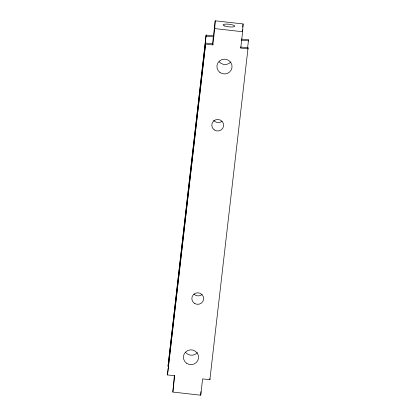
<?xml version="1.0" encoding="UTF-8"?>
<svg xmlns="http://www.w3.org/2000/svg" width="416" height="416" viewBox="0 0 416 416"><rect width="100%" height="100%" fill="white"/><g stroke="black" fill="none" stroke-linecap="round" stroke-linejoin="round"><path stroke-width="0.62" d="M248.066 47.824L247.998 48.864L240.744 48.048L240.807 47.008L248.066 47.824L209.867 379.704L202.613 378.888L200.73 395.2L172.843 392.059L174.725 375.747L167.466 374.93L205.665 43.046L212.919 43.862L212.857 44.907L205.603 44.086L205.665 43.046M172.843 392.059L174.356 375.284M206.133 35.069L168.022 366.215L206.133 35.069L213.84 35.937M213.288 37.482L213.325 36.93L206.071 36.109M212.857 44.907L214.739 28.595L215.212 20.8L243.1 23.941L242.627 31.736L240.744 48.048M200.73 395.2L200.954 391.602M209.867 379.704L209.929 378.664M241.467 39.052L248.534 39.848L248.466 40.888L241.212 40.071M167.466 374.93L205.603 44.086M212.508 44.023L215.212 20.8M242.289 30.997L242.44 29.713M242.731 27.149L243.1 23.941M247.567 48.23L248.534 39.848M214.739 28.595L242.627 31.736M197.356 352.643A7.587 7.4 3.5 0 1 185.624 352.451M230.859 61.958A7.587 7.4 3.5 0 1 219.133 61.771M201.958 294.642A5.928 5.782 3.5 0 1 193.97 294.081M221.936 121.316A5.928 5.782 3.5 0 1 213.606 120.38M224.744 25.995A5.928 1.3 6.6 0 0 234.629 26.52A5.928 1.3 6.6 0 0 227.516 24.118A5.928 1.3 6.6 0 0 224.744 25.995M186.477 363.178A7.587 7.4 3.5 0 0 198.52 358.088A7.587 7.4 3.5 0 0 187.949 350.444A7.587 7.4 3.5 0 0 186.477 363.178M219.986 72.498A7.587 7.4 3.5 0 0 232.024 67.402A7.587 7.4 3.5 0 0 221.452 59.764A7.587 7.4 3.5 0 0 219.986 72.498M214.204 129.875A5.928 5.782 3.5 0 0 223.61 125.897A5.928 5.782 3.5 0 0 215.353 119.928A5.928 5.782 3.5 0 0 214.204 129.875M194.225 303.202A5.928 5.782 3.5 0 0 203.632 299.224A5.928 5.782 3.5 0 0 195.374 293.254A5.928 5.782 3.5 0 0 194.225 303.202"/></g></svg>
